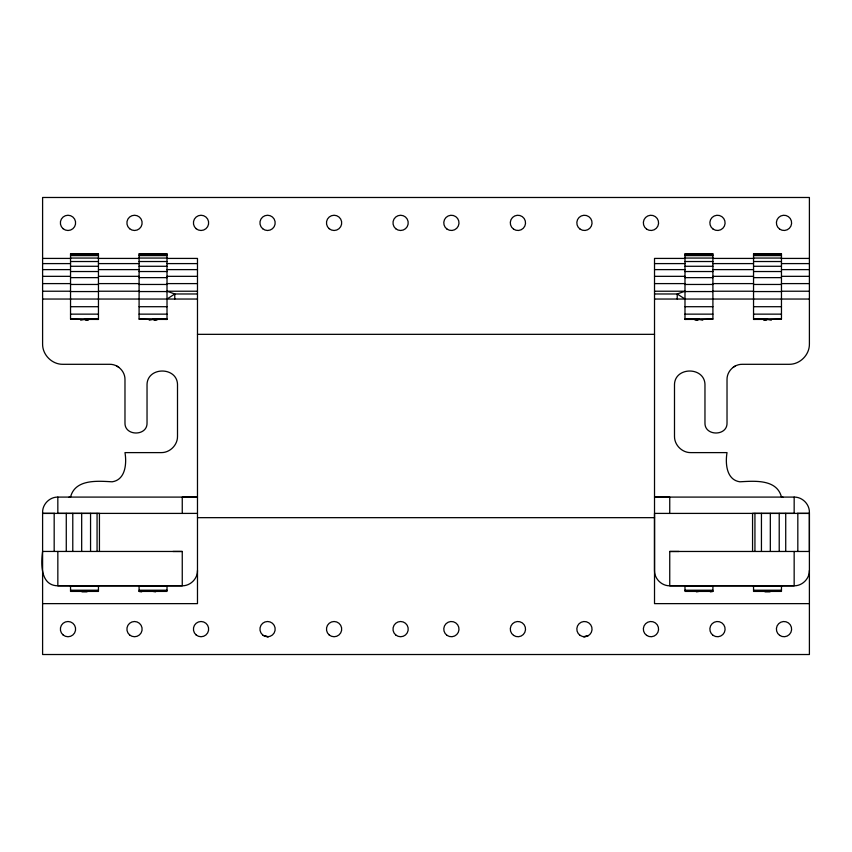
<?xml version="1.0" encoding="UTF-8"?>
<svg xmlns="http://www.w3.org/2000/svg" width="852" height="852" viewBox="0 0 852 852"><rect width="100%" height="100%" fill="white"/><g stroke="black" fill="none" stroke-linecap="round" stroke-linejoin="round"><path stroke-width="1.28" d="M57.829 497.089L57.84 513.383L182.253 513.415L182.253 497.121L197.483 497.099L57.84 497.089C49.693 496.94 42.451 504.182 42.6 512.329L42.6 654.517L809.4 654.517L809.4 512.329C809.549 504.182 802.307 496.94 794.16 497.089L654.517 497.089L669.747 497.121L669.747 513.415L794.16 513.383L794.171 497.089M794.16 551.446L794.16 585.793L669.747 585.793C661.61 585.942 654.357 578.7 654.517 570.552L654.517 513.394L669.747 513.415M809.4 570.552C809.592 578.614 802.286 585.974 794.16 585.793L669.747 585.793L669.747 551.468L809.4 551.468L809.4 513.394L752.561 513.394L752.561 551.446M197.483 570.552C197.643 578.7 190.39 585.942 182.253 585.793L57.84 585.793C40.321 585.654 40.917 563.587 42.6 551.446L182.253 551.468L182.253 585.793L57.84 585.761L57.84 551.446M69.065 497.099L70.535 497.099C75.125 478.803 97.927 481.039 112.134 481.795C125.691 479.878 126.788 463.2 124.978 452.614L161.188 452.614C169.91 452.774 177.674 445.021 177.504 436.288L177.504 385.743C178.366 366.126 146.171 366.126 147.034 385.743L147.034 422.922C147.471 436.352 124.552 436.352 124.978 422.922L124.978 379.534C125.137 371.387 117.895 364.145 109.748 364.305L62.91 364.305C52.057 364.507 42.398 354.847 42.6 343.984L42.6 197.483L809.4 197.483L809.4 343.984C809.602 354.847 799.943 364.507 789.09 364.305L742.252 364.305C734.104 364.145 726.862 371.387 727.022 379.534L727.022 422.922C727.448 436.352 704.529 436.352 704.966 422.922L704.966 385.743C705.829 366.126 673.634 366.126 674.496 385.743L674.496 436.288C674.326 445.021 682.09 452.774 690.812 452.614L727.022 452.614C725.212 463.2 726.309 479.878 739.866 481.795C754.073 481.039 776.875 478.803 781.465 497.089L782.935 497.099M733.295 367.212L735.34 365.966M167.013 299.041L174.777 293.972L197.483 293.972M696.627 320.384L698.949 319.415L712.911 319.074L712.911 253.747L684.987 253.747L684.987 319.415L698.949 319.415L702.762 320.203M765.181 320.384L767.503 319.415L781.465 319.074L781.465 253.747L753.541 253.747L753.541 319.415L767.503 319.415L771.316 320.203M80.684 320.203L84.497 319.415L98.459 319.415L98.459 253.747L70.535 253.747L70.535 319.074L84.497 319.415L88.299 320.203M149.238 320.203L153.051 319.415L167.013 319.415L167.013 253.747L139.089 253.747L139.089 319.074L153.051 319.415L156.864 320.203M695.136 320.203L698.949 319.415M763.701 320.203L767.503 319.415M710.376 591.842L712.911 591.416L712.911 585.793M81.952 591.821L87.021 591.821M696.414 591.821L698.949 591.416M764.979 591.821L770.048 591.821M684.987 319.415L698.949 319.074M753.541 319.415L767.503 319.074M182.253 513.415L197.483 513.394M70.535 254.098L98.459 254.098M139.089 254.098L167.013 254.098M684.987 254.098L712.911 254.098M753.541 254.098L781.465 254.098M70.535 255.589L98.459 255.589M139.089 255.589L167.013 255.589M684.987 255.589L712.911 255.589M753.541 255.589L781.465 255.589M70.535 258.06L98.459 258.06M139.089 258.06L167.013 258.06M684.987 258.06L712.911 258.06M753.541 258.06L781.465 258.06M42.6 258.422L70.535 258.422M98.459 258.422L139.089 258.422M167.013 258.422L197.483 258.422L197.483 603.631L42.6 603.631M684.987 258.422L654.517 258.422L654.517 603.631L809.4 603.631M712.911 258.422L753.541 258.422M781.465 258.422L809.4 258.422M70.535 261.521L98.459 261.521M139.089 261.521L167.013 261.521M684.987 261.521L712.911 261.521M753.541 261.521L781.465 261.521M42.6 263.598L70.535 263.598M98.459 263.598L139.089 263.598M167.013 263.598L197.483 263.598M654.517 263.598L684.987 263.598M712.911 263.598L753.541 263.598M781.465 263.598L809.4 263.598M70.535 266.282L98.459 266.282M139.089 266.282L167.013 266.282M684.987 266.282L712.911 266.282M753.541 266.282L781.465 266.282M42.6 269.615L70.535 269.615M98.459 269.615L139.089 269.615M167.013 269.615L197.483 269.615M654.517 269.615L684.987 269.615M712.911 269.615L753.541 269.615M781.465 269.615L809.4 269.615M70.535 271.532L98.459 271.532M139.089 271.532L167.013 271.532M684.987 271.532L712.911 271.532M753.541 271.532L781.465 271.532M42.6 276.336L70.535 276.336M98.459 276.336L139.089 276.336M167.013 276.336L197.483 276.336M654.517 276.336L684.987 276.336M712.911 276.336L753.541 276.336M781.465 276.336L809.4 276.336M70.535 277.635L98.459 277.635M139.089 277.635L167.013 277.635M684.987 277.635L712.911 277.635M753.541 277.635L781.465 277.635M42.6 283.599L70.535 283.599M98.459 283.599L139.089 283.599M167.013 283.599L197.483 283.599M654.517 283.599L684.987 283.599M712.911 283.599L753.541 283.599M781.465 283.599L809.4 283.599M70.535 284.462L98.459 284.462M139.089 284.462L167.013 284.462M684.987 284.462L712.911 284.462M753.541 284.462L781.465 284.462M42.6 291.224L70.535 291.224M98.459 291.224L139.089 291.224M197.483 291.224L167.013 291.224L174.777 293.972L174.777 299.041M654.517 291.224L684.987 291.224L677.223 293.972L654.517 293.972M712.911 291.224L753.541 291.224M781.465 291.224L809.4 291.224M70.535 291.554L98.459 291.554M139.089 291.554L167.013 291.554M684.987 291.554L712.911 291.554M753.541 291.554L781.465 291.554M42.6 299.041L197.483 299.041M654.517 299.041L809.4 299.041M70.535 306.709L98.459 306.709M139.089 306.709L167.013 306.709M684.987 306.709L712.911 306.709M753.541 306.709L781.465 306.709M70.535 314.143L98.459 314.143M139.089 314.143L167.013 314.143M684.987 314.143L712.911 314.143M753.541 314.143L781.465 314.143M70.535 319.074L98.459 319.074M139.089 319.074L167.013 319.074M684.987 319.074L712.911 319.074M753.541 319.074L781.465 319.074M197.483 334.335L654.517 334.335M54.571 513.394L42.6 513.394L99.439 513.394L99.439 551.446M797.429 513.394L809.4 513.394M197.483 517.665L654.517 517.665M172.945 551.468L182.253 551.468M669.747 551.468L679.055 551.468M70.535 586.24L98.459 586.24M139.089 586.24L167.013 586.24M684.987 586.24L712.911 586.24M753.541 586.24L781.465 586.24M70.535 590.223L98.459 590.223M139.089 590.223L167.013 590.223M684.987 590.223L712.911 590.223M753.541 590.223L781.465 590.223M139.089 585.793L139.089 591.416L167.013 591.416L167.013 585.793M712.911 591.416L684.987 591.416L684.987 585.793M153.051 319.074L167.013 319.415M84.497 319.074L98.459 319.415M153.051 591.416L155.586 591.821M139.089 591.416L141.624 591.842M153.051 319.415L155.373 320.384M84.497 319.415L86.819 320.384M116.66 365.966L118.705 367.212M684.987 299.041L677.223 293.972L677.223 299.041M797.823 513.394L797.823 551.446M785.725 513.394L785.725 551.446M781.465 585.793L781.465 591.416L753.541 591.416L753.541 585.793M779.218 513.394L779.218 551.446M770.325 513.394L770.325 551.446M761.443 513.394L761.443 551.446M754.936 513.394L754.936 551.446M98.459 585.793L98.459 591.416L70.535 591.416L70.535 585.793M97.064 513.394L97.064 551.446M90.557 513.394L90.557 551.446M81.675 513.394L81.675 551.446M72.782 513.394L72.782 551.446M66.275 513.394L66.275 551.446M54.177 513.394L54.177 551.446M587.646 636.039L583.758 636.71L587.646 636.039M268.242 636.71L264.354 636.039L268.242 636.71M395.722 228.719A7.615 7.615 0 0 0 408.108 224.182A7.615 7.615 0 0 0 397.99 215.716A7.615 7.615 0 0 0 395.722 228.719M63.101 634.964A7.615 7.615 0 0 0 75.498 630.437A7.615 7.615 0 0 0 65.37 621.971A7.615 7.615 0 0 0 63.101 634.964M129.632 634.964A7.615 7.615 0 0 0 142.018 630.437A7.615 7.615 0 0 0 131.9 621.971A7.615 7.615 0 0 0 129.632 634.964M196.152 634.964A7.615 7.615 0 0 0 208.538 630.437A7.615 7.615 0 0 0 198.42 621.971A7.615 7.615 0 0 0 196.152 634.964M713.103 229.103A7.615 7.615 0 0 0 725.073 223.554A7.615 7.615 0 0 0 714.274 215.961A7.615 7.615 0 0 0 713.103 229.103M262.672 634.964A7.615 7.615 0 0 0 275.068 630.437A7.615 7.615 0 0 0 264.94 621.971A7.615 7.615 0 0 0 262.672 634.964M713.103 635.358A7.615 7.615 0 0 0 725.073 629.798A7.615 7.615 0 0 0 714.274 622.216A7.615 7.615 0 0 0 713.103 635.358M447.012 229.103A7.615 7.615 0 0 0 458.972 223.554A7.615 7.615 0 0 0 448.184 215.961A7.615 7.615 0 0 0 447.012 229.103M779.633 635.358A7.615 7.615 0 0 0 791.593 629.798A7.615 7.615 0 0 0 780.805 622.216A7.615 7.615 0 0 0 779.633 635.358M646.583 635.358A7.615 7.615 0 0 0 658.553 629.798A7.615 7.615 0 0 0 647.754 622.216A7.615 7.615 0 0 0 646.583 635.358M779.633 229.103A7.615 7.615 0 0 0 791.593 223.554A7.615 7.615 0 0 0 780.805 215.961A7.615 7.615 0 0 0 779.633 229.103M395.722 634.964A7.615 7.615 0 0 0 408.108 630.437A7.615 7.615 0 0 0 397.99 621.971A7.615 7.615 0 0 0 395.722 634.964M329.202 634.964A7.615 7.615 0 0 0 341.588 630.437A7.615 7.615 0 0 0 331.471 621.971A7.615 7.615 0 0 0 329.202 634.964M580.063 229.103A7.615 7.615 0 0 0 592.023 223.554A7.615 7.615 0 0 0 581.234 215.961A7.615 7.615 0 0 0 580.063 229.103M646.583 229.103A7.615 7.615 0 0 0 658.553 223.554A7.615 7.615 0 0 0 647.754 215.961A7.615 7.615 0 0 0 646.583 229.103M513.532 229.103A7.615 7.615 0 0 0 525.503 223.554A7.615 7.615 0 0 0 514.704 215.961A7.615 7.615 0 0 0 513.532 229.103M580.063 635.358A7.615 7.615 0 0 0 592.023 629.798A7.615 7.615 0 0 0 581.234 622.216A7.615 7.615 0 0 0 580.063 635.358M513.532 635.358A7.615 7.615 0 0 0 525.503 629.798A7.615 7.615 0 0 0 514.704 622.216A7.615 7.615 0 0 0 513.532 635.358M447.012 635.358A7.615 7.615 0 0 0 458.972 629.798A7.615 7.615 0 0 0 448.184 622.216A7.615 7.615 0 0 0 447.012 635.358M129.632 228.719A7.615 7.615 0 0 0 142.018 224.182A7.615 7.615 0 0 0 131.9 215.716A7.615 7.615 0 0 0 129.632 228.719M63.101 228.719A7.615 7.615 0 0 0 75.498 224.182A7.615 7.615 0 0 0 65.37 215.716A7.615 7.615 0 0 0 63.101 228.719M196.152 228.719A7.615 7.615 0 0 0 208.538 224.182A7.615 7.615 0 0 0 198.42 215.716A7.615 7.615 0 0 0 196.152 228.719M262.672 228.719A7.615 7.615 0 0 0 275.068 224.182A7.615 7.615 0 0 0 264.94 215.716A7.615 7.615 0 0 0 262.672 228.719M329.202 228.719A7.615 7.615 0 0 0 341.588 224.182A7.615 7.615 0 0 0 331.471 215.716A7.615 7.615 0 0 0 329.202 228.719"/></g></svg>
